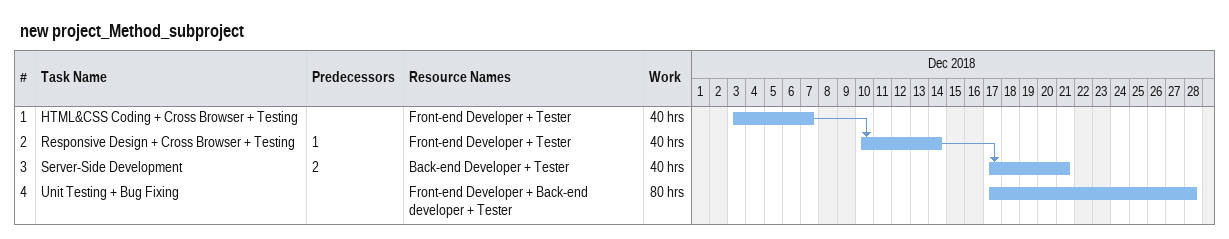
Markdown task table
new project_Method_subproject

| ID | Task | Start | Finish | Predecessors | Resources | Work (h) |
|---|---|---|---|---|---|---|
| 1 | HTML&CSS Coding + Cross Browser + Testing | 2018-12-03 | 2018-12-07 |  | Front-end Developer + Tester | 40 |
| 2 | Responsive Design + Cross Browser + Testing | 2018-12-10 | 2018-12-14 | 1 | Front-end Developer + Tester | 40 |
| 3 | Server-Side Development | 2018-12-17 | 2018-12-21 | 2 | Back-end Developer + Tester | 40 |
| 4 | Unit Testing + Bug Fixing | 2018-12-17 | 2018-12-28 |  | Front-end Developer + Back-end developer + Tester | 80 |
